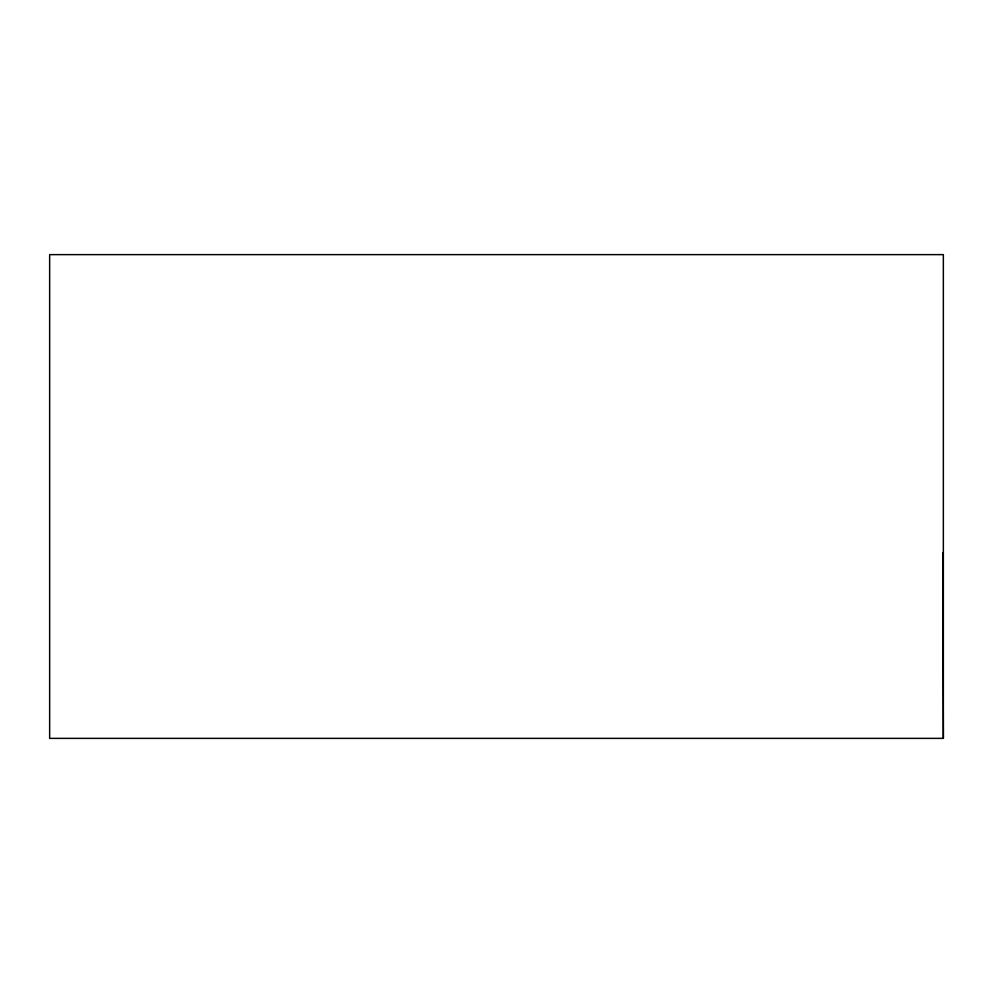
<?xml version="1.0" encoding="UTF-8"?>
<svg xmlns="http://www.w3.org/2000/svg" width="993" height="993" viewBox="0 0 993 993"><rect width="100%" height="100%" fill="white"/><g stroke="black" fill="none" stroke-linecap="round" stroke-linejoin="round"><path stroke-width="1.49" d="M943.35 738.37L943.35 254.63L49.65 254.63L49.65 738.37L943.35 738.37L942.767 552.84"/></g></svg>
